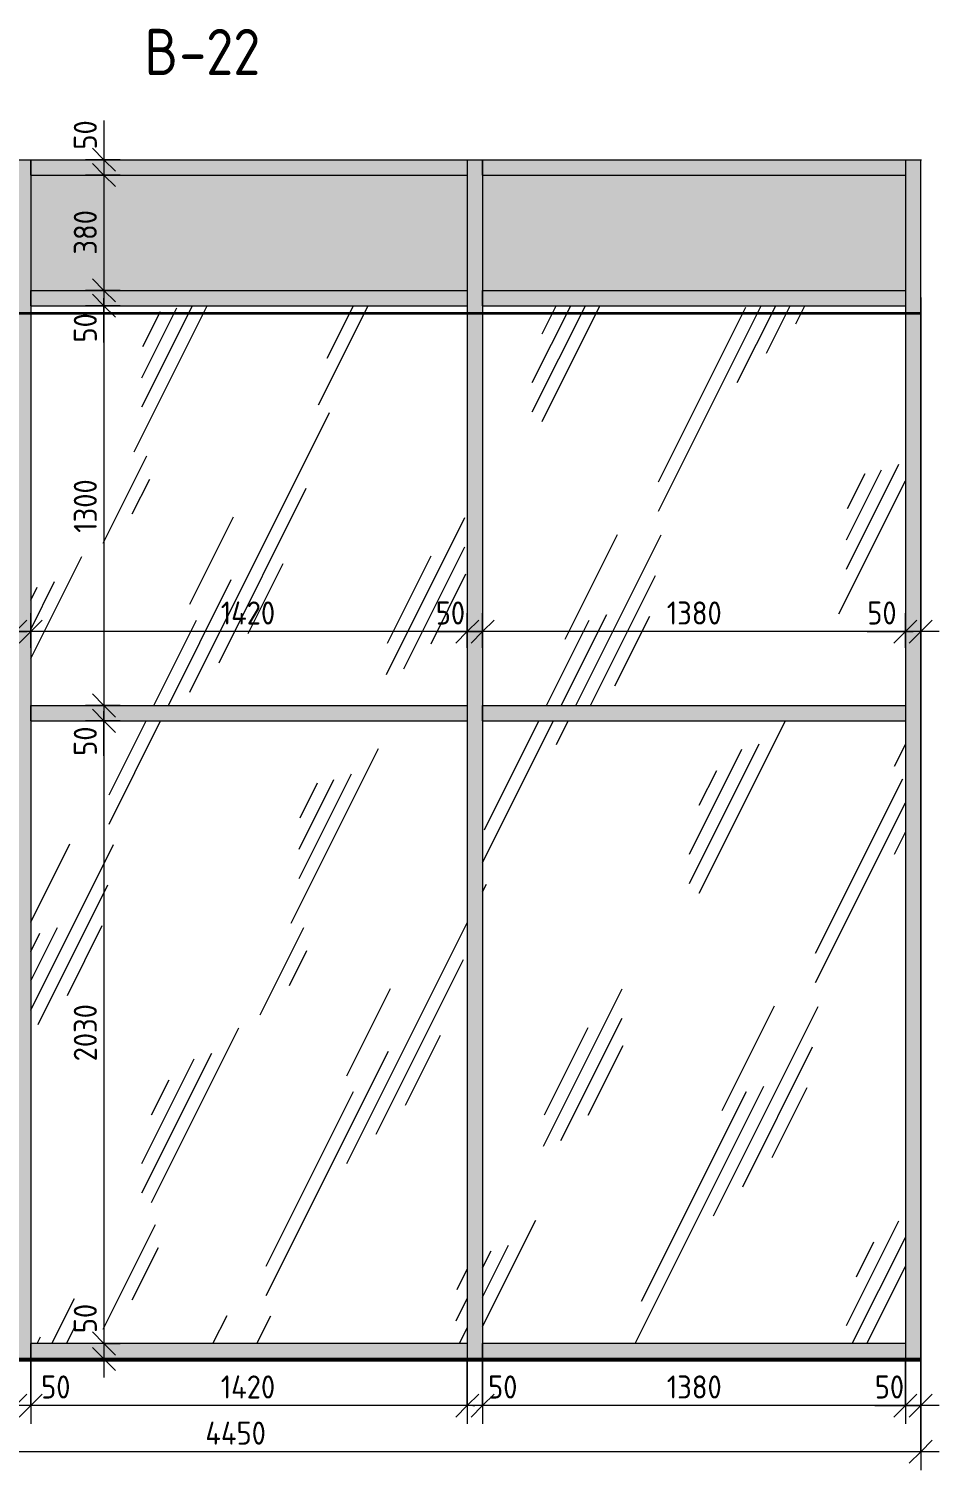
# Model space of a CAD drawing. Header units: millimetres. Extents: x 15267 to 38338, y 3838 to 18333.
# Drawn here: x 27493 to 30454, y 3838 to 8526 of the extents above; entities that cross this region are included whole.
import ezdxf

# ---------------------------------------------------------------- set-up
doc = ezdxf.new("R2010")
doc.units = ezdxf.units.MM
for name, color, linetype, lineweight in [('A-ANNO-DIMS', 7, 'Continuous', 9), ('A-ANNO-DIMS-50', 7, 'Continuous', 9), ('A-FLOR', 7, 'Continuous', 9), ('A-GENM', 7, 'Continuous', 9), ('A-GLAZ-CURT', 7, 'Continuous', 9), ('A-GLAZ-CWMG', 7, 'Continuous', 9), ('A-WALL-PATT', 7, 'Continuous', 9), ('G-ANNO-TEXT', 7, 'Continuous', 9), ('I-WALL', 7, 'Continuous', 9)]:
    doc.layers.add(name, color=color, linetype=linetype, lineweight=lineweight)
doc.layers.add('A-CLNG-FNSH-1', color=7, linetype='Continuous', lineweight=25, true_color=0x3c3c3c)
doc.layers.add('A-FLOR-FNSH-1', color=7, linetype='Continuous', lineweight=25, true_color=0x3c3c3c)
doc.styles.add('GOST Common', font='GOST_Common.ttf', dxfattribs={"width": 0.9, "height": 150})
doc.styles.add('ISOCPEUR', font='isocpeur.ttf', dxfattribs={"width": 0.9, "height": 75})
doc.dimstyles.new('ISO-1_5', dxfattribs={"dimscale": 304.8, "dimtxt": 74.698588, "dimasz": 0.246063, "dimexe": 0.19685, "dimexo": 0, "dimgap": 0, "dimtad": 1, "dimdec": 0, "dimrnd": 10, "dimzin": 0, "dimdsep": 46, "dimtxsty": 'ISOCPEUR', "dimblk1": 'OBLIQUE', "dimblk2": 'OBLIQUE', "dimsah": 1, "dimcen": 0.09, "dimdle": 0.19685, "dimazin": 0, "dimtfac": 1, "dimtdec": 4, "dimtix": 1, "dimtmove": 0, "dimatfit": 3, "dimfxl": 1, "dimtvp": 1, "dimtolj": 1, "dimtzin": 0, "dimarcsym": 2})
doc.dimstyles.new('ISO-1_5_1', dxfattribs={"dimscale": 304.8, "dimtxt": 74.698588, "dimasz": 0.246063, "dimexe": 0.19685, "dimexo": 0, "dimgap": 0, "dimtad": 1, "dimdec": 0, "dimrnd": 10, "dimzin": 0, "dimdsep": 46, "dimtxsty": 'ISOCPEUR', "dimblk1": 'OBLIQUE', "dimblk2": 'OBLIQUE', "dimsah": 1, "dimcen": 0.09, "dimdle": 0.19685, "dimazin": 0, "dimtfac": 1, "dimtdec": 4, "dimtix": 1, "dimtmove": 1, "dimatfit": 3, "dimfxl": 1, "dimtvp": 1, "dimtolj": 1, "dimtzin": 0, "dimarcsym": 2})
pattern_1 = [(63.435, (103522.9, 63.5), (-511.17, 1533.5), [635, -381, 635, -381, -807.8]), (63.435, (103522.9, 63.5), (-511.17, 1533.5), [-2032, 254, -553.8]), (63.435, (103491.2, 95.2), (-511.17, 1533.5), [508, -635, 381, -381, -934.8]), (63.435, (103491.2, 95.2), (-511.17, 1533.5), [-1905, 444.5, -490.3]), (63.435, (103491.2, 190.5), (-511.17, 1533.5), [381, -762, 254, -381, -1061.8]), (63.435, (103491.2, 190.5), (-511.17, 1533.5), [-1778, 571.5, -490.3]), (63.435, (103586.4, 95.2), (-511.17, 1533.5), [381, -762, 317.5, -12809.3]), (63.435, (103681.7, 190.5), (-511.17, 1533.5), [190.5, -952.5, 127, -12999.8]), (63.435, (103522.9, 349.2), (-511.17, 1533.5), [127, -952.5, 127, -508, -1125.3]), (63.435, (103522.9, 349.2), (-511.17, 1533.5), [-1714.5, 317.5, -807.8]), (63.435, (104094.4, 254), (-511.17, 1533.5), [635, -952.5, 762, -503]), (63.435, (104094.4, 158.8), (-511.17, 1533.5), [889, -635, 952.5, -376]), (63.435, (104157.9, 190.5), (-511.17, 1533.5), [1016, -508, 762, -553.8]), (63.435, (104253.2, 285.8), (-511.17, 1533.5), [635, -889, 508, -807.8]), (63.435, (104157.9, 476.2), (-511.17, 1533.5), [317.5, -1270, 381, -871.3]), (63.435, (104348.4, 381), (-511.17, 1533.5), [254, -1270, 254, -1061.8])]

# ---------------------------------------------------------------- blocks, each defined once
blk = doc.blocks.new('Плинтус - Плинтус светлый _сад_-32863600-Отметка 3 - a')
at = {"layer": 'A-GENM'}
for p, q in [((105550, 4200), (105550, 4250)), ((105550, 4250), (105552.3, 4250))]:
    blk.add_line(p, q, dxfattribs=at)
blk = doc.blocks.new('Прямоугольный импост - Импост структурный с накладкой - 160мм Темный-32426886-Отметка 3 - a')
at = {"layer": 'A-GLAZ-CWMG'}
blk.add_hatch(color=256, dxfattribs=at).paths.add_polyline_path([(105500, 8050), (105500, 8100), (104125, 8100), (104125, 8050), (104994, 8050)])
for p, q in [((104125, 8050), (104125, 8100)), ((105500, 8100), (105500, 8050)), ((104125, 8050), (105500, 8050))]:
    blk.add_line(p, q, dxfattribs=at)
blk = doc.blocks.new('Прямоугольный импост - Импост структурный с накладкой - 160мм Темный-30756008-Отметка 3 - a')
at = {"layer": 'A-GLAZ-CWMG'}
blk.add_hatch(color=256, dxfattribs=at).paths.add_polyline_path([(105530.8, 4200), (105549.5, 4200), (105549.5, 6300), (105500, 6300), (105500, 4200), (105530, 4200)])
blk.add_line((105500, 6300), (105500, 4200), dxfattribs=at)
blk = doc.blocks.new('Прямоугольный импост - Импост структурный с накладкой - 160мм Темный-32427021-Отметка 3 - a')
at = {"layer": 'A-GLAZ-CWMG'}
blk.add_hatch(color=256, dxfattribs=at).paths.add_polyline_path([(104075, 8050), (104075, 8100), (102655, 8100), (102655, 8050), (103319.4, 8050)])
for p, q in [((102655, 8050), (102655, 8100)), ((104075, 8100), (104075, 8050)), ((102655, 8050), (104075, 8050))]:
    blk.add_line(p, q, dxfattribs=at)
blk = doc.blocks.new('Системная панель - Стекло - 40мм-32426889-Отметка 3 - a')
at = {"layer": 'A-GLAZ-CURT'}
h = blk.add_hatch(dxfattribs=at)
h.set_pattern_fill('FP_2', color=256, style=0, pattern_type=2)
h.set_pattern_definition(pattern_1)
h.paths.add_polyline_path([(104994, 6325), (105500, 6325), (105500, 7625), (104125, 7625), (104125, 6325), (104435.8, 6325)])
blk = doc.blocks.new('Прямоугольный импост - Импост структурный с накладкой - 160мм Темный-32426303-Отметка 3 - a')
at = {"layer": 'A-GLAZ-CWMG'}
blk.add_hatch(color=256, dxfattribs=at).paths.add_polyline_path([(105510, 6300), (105549.5, 6300), (105549.5, 7650), (105500, 7650), (105500, 6300)])
blk.add_line((105500, 7650), (105500, 6300), dxfattribs=at)
blk = doc.blocks.new('Прямоугольный импост - Импост структурный с накладкой - 160мм Темный-32426887-Отметка 3 - a')
at = {"layer": 'A-GLAZ-CWMG'}
blk.add_hatch(color=256, dxfattribs=at).paths.add_polyline_path([(105500, 6275), (105500, 6325), (104125, 6325), (104125, 6275), (104994, 6275)])
for p, q in [((104125, 6275), (104125, 6325)), ((104125, 6325), (105500, 6325)), ((105500, 6325), (105500, 6275)), ((104125, 6275), (105500, 6275))]:
    blk.add_line(p, q, dxfattribs=at)
blk = doc.blocks.new('Прямоугольный импост - Импост структурный с накладкой - 160мм Темный-32427245-Отметка 3 - a')
at = {"layer": 'A-GLAZ-CWMG'}
blk.add_hatch(color=256, dxfattribs=at).paths.add_polyline_path([(104125, 6300), (104125, 7650), (104075, 7650), (104075, 6300), (104115, 6300)])
for p, q in [((104075, 7650), (104075, 6300)), ((104125, 7650), (104125, 6300))]:
    blk.add_line(p, q, dxfattribs=at)
blk = doc.blocks.new('Системная панель - Стекло - 40мм-32427251-Отметка 3 - a')
at = {"layer": 'A-GLAZ-CURT'}
h = blk.add_hatch(dxfattribs=at)
h.set_pattern_fill('FP_2', color=256, style=0, pattern_type=2)
h.set_pattern_definition(pattern_1)
h.paths.add_polyline_path([(105500, 4250), (105500, 6275), (104125, 6275), (104125, 4250)])
blk = doc.blocks.new('Системная панель - Сэндвич - 40мм-32426891-Отметка 3 - a')
at = {"layer": 'A-GLAZ-CURT'}
blk.add_hatch(color=256, dxfattribs=at).paths.add_polyline_path([(104994, 7675), (105500, 7675), (105500, 8050), (104125, 8050), (104125, 7675), (104435.8, 7675)])
blk = doc.blocks.new('Прямоугольный импост - Импост структурный с накладкой - 160мм Темный-32426407-Отметка 3 - a')
at = {"layer": 'A-GLAZ-CWMG'}
blk.add_hatch(color=256, dxfattribs=at).paths.add_polyline_path([(105500, 7650), (105549.5, 7650), (105549.5, 8100), (105500, 8100), (105500, 7665)])
blk.add_line((105500, 8100), (105500, 7650), dxfattribs=at)
blk = doc.blocks.new('Прямоугольный импост - Импост структурный с накладкой - 160мм Темный-32427249-Отметка 3 - a')
at = {"layer": 'A-GLAZ-CWMG'}
blk.add_hatch(color=256, dxfattribs=at).paths.add_polyline_path([(105500, 4200), (105500, 4250), (104125, 4250), (104125, 4200)])
for p, q in [((104125, 4200), (104125, 4250)), ((105500, 4250), (104125, 4250)), ((105500, 4250), (105500, 4200))]:
    blk.add_line(p, q, dxfattribs=at)
blk = doc.blocks.new('Системная панель - Стекло - 40мм-32427252-Отметка 3 - a')
at = {"layer": 'A-GLAZ-CURT'}
h = blk.add_hatch(dxfattribs=at)
h.set_pattern_fill('FP_2', color=256, style=0, pattern_type=2)
h.set_pattern_definition(pattern_1)
h.paths.add_polyline_path([(104075, 4250), (104075, 6275), (102655, 6275), (102655, 4250), (103319.4, 4250)])
blk = doc.blocks.new('Системная панель - Стекло - 40мм-32427247-Отметка 3 - a')
at = {"layer": 'A-GLAZ-CURT'}
h = blk.add_hatch(dxfattribs=at)
h.set_pattern_fill('FP_2', color=256, style=0, pattern_type=2)
h.set_pattern_definition(pattern_1)
h.paths.add_polyline_path([(103319.4, 6325), (104075, 6325), (104075, 7625), (102655, 7625), (102655, 6325), (102761.1, 6325)])
blk = doc.blocks.new('Системная панель - Сэндвич - 40мм-32427132-Отметка 3 - a')
at = {"layer": 'A-GLAZ-CURT'}
blk.add_hatch(color=256, dxfattribs=at).paths.add_polyline_path([(103319.4, 7675), (104075, 7675), (104075, 8050), (102655, 8050), (102655, 7675), (102761.1, 7675)])
blk = doc.blocks.new('Прямоугольный импост - Импост структурный с накладкой - 160мм Темный-32426293-Отметка 3 - a')
at = {"layer": 'A-GLAZ-CWMG'}
blk.add_hatch(color=256, dxfattribs=at).paths.add_polyline_path([(102655, 7650), (102655, 8100), (102605, 8100), (102605, 7650), (102645, 7650)])
for p, q in [((102605, 8100), (102605, 7650)), ((102655, 8100), (102655, 7650))]:
    blk.add_line(p, q, dxfattribs=at)
blk = doc.blocks.new('Прямоугольный импост - Импост структурный с накладкой - 160мм Темный-32427244-Отметка 3 - a')
at = {"layer": 'A-GLAZ-CWMG'}
blk.add_hatch(color=256, dxfattribs=at).paths.add_polyline_path([(102632.6, 4200), (102655, 4200), (102655, 6300), (102605, 6300), (102605, 6285), (102615, 6285), (102615, 4240), (102605, 4240), (102605, 4202), (102632.6, 4202)])
for p, q in [((102605, 6300), (102605, 6285)), ((102655, 6300), (102655, 4200)), ((102605, 4240), (102605, 4202))]:
    blk.add_line(p, q, dxfattribs=at)
blk = doc.blocks.new('Прямоугольный импост - Импост структурный с накладкой - 160мм Темный-32427022-Отметка 3 - a')
at = {"layer": 'A-GLAZ-CWMG'}
blk.add_hatch(color=256, dxfattribs=at).paths.add_polyline_path([(104075, 6275), (104075, 6325), (102655, 6325), (102655, 6275), (103319.4, 6275)])
for p, q in [((102655, 6275), (102655, 6325)), ((102655, 6325), (104075, 6325)), ((104075, 6325), (104075, 6275)), ((102655, 6275), (104075, 6275))]:
    blk.add_line(p, q, dxfattribs=at)
blk = doc.blocks.new('Прямоугольный импост - Импост структурный с накладкой - 160мм Темный-32427250-Отметка 3 - a')
at = {"layer": 'A-GLAZ-CWMG'}
blk.add_hatch(color=256, dxfattribs=at).paths.add_polyline_path([(103319.4, 4200), (104075, 4200), (104075, 4250), (102655, 4250), (102655, 4200)])
for p, q in [((102655, 4200), (102655, 4250)), ((104075, 4250), (102655, 4250)), ((104075, 4250), (104075, 4200))]:
    blk.add_line(p, q, dxfattribs=at)
blk = doc.blocks.new('Прямоугольный импост - Импост структурный с накладкой - 160мм Темный-30755591-Отметка 3 - a')
at = {"layer": 'A-GLAZ-CWMG'}
blk.add_hatch(color=256, dxfattribs=at).paths.add_polyline_path([(104115, 4200), (104125, 4200), (104125, 6300), (104075, 6300), (104075, 4200), (104085, 4200)])
for p, q in [((104075, 6300), (104075, 4200)), ((104125, 6300), (104125, 4200))]:
    blk.add_line(p, q, dxfattribs=at)
blk = doc.blocks.new('DIMBLOCK58-Отметка 3 - a')
at = {"layer": 'A-ANNO-DIMS-50'}
for p, q in [((27737.4, 8227.5), (27737.4, 8082.7)), ((27737.4, 8160), (27737.4, 8050)), ((27790.5, 8100), (27677.4, 8100)), ((27737.4, 8100), (27790.5, 8100)), ((27737.4, 8082.7), (27737.4, 8075)), ((27790.5, 8050), (27677.4, 8050)), ((27737.4, 8050), (27790.5, 8050))]:
    blk.add_line(p, q, dxfattribs=at)
at = {"layer": 'A-ANNO-DIMS-50', "lineweight": 20}
for p, q in [((27737.4, 8100), (27699.9, 8137.5)), ((27737.4, 8050), (27699.9, 8087.5)), ((27737.4, 8100), (27774.9, 8062.5)), ((27737.4, 8050), (27774.9, 8012.5))]:
    blk.add_line(p, q, dxfattribs=at)
at = {"layer": 'A-ANNO-DIMS-50', "color": 0, "insert": (27639.5, 8132.7), "char_height": 75, "width": 113.772, "attachment_point": 1, "rotation": 90, "line_spacing_factor": 1.149209, "style": 'ISOCPEUR'}
blk.add_mtext('50', dxfattribs=at)
blk = doc.blocks.new('_Oblique')
at = {"color": 0, "linetype": 'ByBlock', "lineweight": -2}
blk.add_line((-0.5, -0.5), (0.5, 0.5), dxfattribs=at)
blk = doc.blocks.new('DIMBLOCK59-Отметка 3 - a')
at = {"layer": 'A-ANNO-DIMS-50', "lineweight": 20}
for p, q in [((27737.4, 8050), (27699.9, 8087.5)), ((27737.4, 8050), (27774.9, 8012.5)), ((27737.4, 7675), (27699.9, 7712.5)), ((27737.4, 7675), (27774.9, 7637.5))]:
    blk.add_line(p, q, dxfattribs=at)
at = {"layer": 'A-ANNO-DIMS-50'}
for p, q in [((27790.5, 8050), (27677.4, 8050)), ((27737.4, 8050), (27737.4, 7675)), ((27737.4, 8050), (27790.5, 8050)), ((27790.5, 7675), (27677.4, 7675)), ((27737.4, 7675), (27790.5, 7675))]:
    blk.add_line(p, q, dxfattribs=at)
at = {"layer": 'A-ANNO-DIMS-50', "color": 0, "insert": (27639.5, 7791.4), "char_height": 75, "width": 170.658, "attachment_point": 1, "rotation": 90, "line_spacing_factor": 1.149209, "style": 'ISOCPEUR'}
blk.add_mtext('380', dxfattribs=at)
blk = doc.blocks.new('DIMBLOCK60-Отметка 3 - a')
at = {"layer": 'A-ANNO-DIMS-50', "lineweight": 20}
for p, q in [((27737.4, 7675), (27699.9, 7712.5)), ((27737.4, 7625), (27699.9, 7662.5)), ((27737.4, 7675), (27774.9, 7637.5)), ((27737.4, 7625), (27774.9, 7587.5))]:
    blk.add_line(p, q, dxfattribs=at)
at = {"layer": 'A-ANNO-DIMS-50'}
for p, q in [((27790.5, 7675), (27677.4, 7675)), ((27737.4, 7675), (27737.4, 7625)), ((27737.4, 7675), (27790.5, 7675)), ((27737.4, 7650.1), (27737.4, 7650)), ((27737.4, 7505.3), (27737.4, 7650.1)), ((27790.5, 7625), (27677.4, 7625)), ((27737.4, 7625), (27790.5, 7625))]:
    blk.add_line(p, q, dxfattribs=at)
at = {"layer": 'A-ANNO-DIMS-50', "color": 0, "insert": (27639.5, 7505.3), "char_height": 75, "width": 113.772, "attachment_point": 1, "rotation": 90, "line_spacing_factor": 1.149209, "style": 'ISOCPEUR'}
blk.add_mtext('50', dxfattribs=at)
blk = doc.blocks.new('DIMBLOCK61-Отметка 3 - a')
at = {"layer": 'A-ANNO-DIMS-50', "lineweight": 20}
for p, q in [((27737.4, 7625), (27699.9, 7662.5)), ((27737.4, 7625), (27774.9, 7587.5)), ((27737.4, 6325), (27699.9, 6362.5)), ((27737.4, 6325), (27774.9, 6287.5))]:
    blk.add_line(p, q, dxfattribs=at)
at = {"layer": 'A-ANNO-DIMS-50'}
for p, q in [((27790.5, 7625), (27677.4, 7625)), ((27737.4, 7625), (27737.4, 6325)), ((27737.4, 7625), (27790.5, 7625)), ((27790.5, 6325), (27677.4, 6325)), ((27737.4, 6325), (27790.5, 6325))]:
    blk.add_line(p, q, dxfattribs=at)
at = {"layer": 'A-ANNO-DIMS-50', "color": 0, "insert": (27639.5, 6886.7), "char_height": 75, "width": 212.029, "attachment_point": 1, "rotation": 90, "line_spacing_factor": 1.149209, "style": 'ISOCPEUR'}
blk.add_mtext('1300', dxfattribs=at)
blk = doc.blocks.new('DIMBLOCK62-Отметка 3 - a')
at = {"layer": 'A-ANNO-DIMS-50', "lineweight": 20}
for p, q in [((27737.4, 6325), (27699.9, 6362.5)), ((27737.4, 6275), (27699.9, 6312.5)), ((27737.4, 6325), (27774.9, 6287.5)), ((27737.4, 6275), (27774.9, 6237.5))]:
    blk.add_line(p, q, dxfattribs=at)
at = {"layer": 'A-ANNO-DIMS-50'}
for p, q in [((27790.5, 6325), (27677.4, 6325)), ((27737.4, 6325), (27737.4, 6275)), ((27737.4, 6325), (27790.5, 6325)), ((27737.4, 6306.1), (27737.4, 6300)), ((27737.4, 6161.3), (27737.4, 6306.1)), ((27790.5, 6275), (27677.4, 6275)), ((27737.4, 6275), (27790.5, 6275))]:
    blk.add_line(p, q, dxfattribs=at)
at = {"layer": 'A-ANNO-DIMS-50', "color": 0, "insert": (27639.5, 6161.3), "char_height": 75, "width": 113.772, "attachment_point": 1, "rotation": 90, "line_spacing_factor": 1.149209, "style": 'ISOCPEUR'}
blk.add_mtext('50', dxfattribs=at)
blk = doc.blocks.new('DIMBLOCK63-Отметка 3 - a')
at = {"layer": 'A-ANNO-DIMS-50', "lineweight": 20}
for p, q in [((27737.4, 6275), (27699.9, 6312.5)), ((27737.4, 6275), (27774.9, 6237.5)), ((27737.4, 4250), (27699.9, 4287.5)), ((27737.4, 4250), (27774.9, 4212.5))]:
    blk.add_line(p, q, dxfattribs=at)
at = {"layer": 'A-ANNO-DIMS-50'}
for p, q in [((27790.5, 6275), (27677.4, 6275)), ((27737.4, 6275), (27737.4, 4250)), ((27737.4, 6275), (27790.5, 6275)), ((27790.5, 4250), (27677.4, 4250)), ((27737.4, 4250), (27790.5, 4250))]:
    blk.add_line(p, q, dxfattribs=at)
at = {"layer": 'A-ANNO-DIMS-50', "color": 0, "insert": (27639.5, 5167.7), "char_height": 75, "width": 227.543, "attachment_point": 1, "rotation": 90, "line_spacing_factor": 1.149209, "style": 'ISOCPEUR'}
blk.add_mtext('2030', dxfattribs=at)
blk = doc.blocks.new('DIMBLOCK64-Отметка 3 - a')
at = {"layer": 'A-ANNO-DIMS-50'}
for p, q in [((27737.4, 4378.4), (27737.4, 4233.6)), ((27790.5, 4250), (27677.4, 4250)), ((27737.4, 4250), (27737.4, 4140)), ((27737.4, 4250), (27790.5, 4250)), ((27737.4, 4233.6), (27737.4, 4225)), ((27790.5, 4200), (27677.4, 4200)), ((27737.4, 4200), (27790.5, 4200))]:
    blk.add_line(p, q, dxfattribs=at)
at = {"layer": 'A-ANNO-DIMS-50', "lineweight": 20}
for p, q in [((27737.4, 4250), (27699.9, 4287.5)), ((27737.4, 4200), (27699.9, 4237.5)), ((27737.4, 4250), (27774.9, 4212.5)), ((27737.4, 4200), (27774.9, 4162.5))]:
    blk.add_line(p, q, dxfattribs=at)
at = {"layer": 'A-ANNO-DIMS-50', "color": 0, "insert": (27639.5, 4283.6), "char_height": 75, "width": 113.772, "attachment_point": 1, "rotation": 90, "line_spacing_factor": 1.149209, "style": 'ISOCPEUR'}
blk.add_mtext('50', dxfattribs=at)
blk = doc.blocks.new('DIMBLOCK65-Отметка 3 - a')
at = {"layer": 'A-ANNO-DIMS-50'}
for p, q in [((30344.5, 4200), (30344.5, 3988.3)), ((30344.5, 4048.3), (30344.5, 4200)), ((30394.5, 4200), (30394.5, 3988.3)), ((30394.5, 4048.3), (30394.5, 4200)), ((30244.9, 4048.3), (30389.7, 4048.3)), ((30454.5, 4048.3), (30344.5, 4048.3)), ((30389.7, 4048.3), (30369.5, 4048.3))]:
    blk.add_line(p, q, dxfattribs=at)
at = {"layer": 'A-ANNO-DIMS-50', "lineweight": 20}
for p, q in [((30344.5, 4048.3), (30382, 4085.8)), ((30394.5, 4048.3), (30432, 4085.8)), ((30344.5, 4048.3), (30307, 4010.8)), ((30394.5, 4048.3), (30357, 4010.8))]:
    blk.add_line(p, q, dxfattribs=at)
at = {"layer": 'A-ANNO-DIMS-50', "color": 0, "insert": (30244.9, 4146.2), "char_height": 75, "width": 113.772, "attachment_point": 1, "line_spacing_factor": 1.149209, "style": 'ISOCPEUR'}
blk.add_mtext('50', dxfattribs=at)
blk = doc.blocks.new('DIMBLOCK66-Отметка 3 - a')
at = {"layer": 'A-ANNO-DIMS-50'}
for p, q in [((28969.5, 4200), (28969.5, 3988.3)), ((28969.5, 4048.3), (28969.5, 4200)), ((30344.5, 4200), (30344.5, 3988.3)), ((30344.5, 4048.3), (30344.5, 4200)), ((30344.5, 4048.3), (28969.5, 4048.3))]:
    blk.add_line(p, q, dxfattribs=at)
at = {"layer": 'A-ANNO-DIMS-50', "lineweight": 20}
for p, q in [((28969.5, 4048.3), (29007, 4085.8)), ((30344.5, 4048.3), (30382, 4085.8)), ((28969.5, 4048.3), (28932, 4010.8)), ((30344.5, 4048.3), (30307, 4010.8))]:
    blk.add_line(p, q, dxfattribs=at)
at = {"layer": 'A-ANNO-DIMS-50', "color": 0, "insert": (29568.6, 4146.2), "char_height": 75, "width": 212.029, "attachment_point": 1, "line_spacing_factor": 1.149209, "style": 'ISOCPEUR'}
blk.add_mtext('1380', dxfattribs=at)
blk = doc.blocks.new('DIMBLOCK67-Отметка 3 - a')
at = {"layer": 'A-ANNO-DIMS-50'}
for p, q in [((28919.5, 4200), (28919.5, 3988.3)), ((28919.5, 4048.3), (28919.5, 4200)), ((28969.5, 4200), (28969.5, 3988.3)), ((28969.5, 4048.3), (28969.5, 4200)), ((28969.5, 4048.3), (28919.5, 4048.3)), ((28937.1, 4048.3), (28944.5, 4048.3)), ((29081.9, 4048.3), (28937.1, 4048.3))]:
    blk.add_line(p, q, dxfattribs=at)
at = {"layer": 'A-ANNO-DIMS-50', "lineweight": 20}
for p, q in [((28919.5, 4048.3), (28957, 4085.8)), ((28969.5, 4048.3), (29007, 4085.8)), ((28919.5, 4048.3), (28882, 4010.8)), ((28969.5, 4048.3), (28932, 4010.8))]:
    blk.add_line(p, q, dxfattribs=at)
at = {"layer": 'A-ANNO-DIMS-50', "color": 0, "insert": (28987.1, 4146.2), "char_height": 75, "width": 113.772, "attachment_point": 1, "line_spacing_factor": 1.149209, "style": 'ISOCPEUR'}
blk.add_mtext('50', dxfattribs=at)
blk = doc.blocks.new('DIMBLOCK68-Отметка 3 - a')
at = {"layer": 'A-ANNO-DIMS-50'}
for p, q in [((27499.5, 4200), (27499.5, 3988.3)), ((27499.5, 4048.3), (27499.5, 4200)), ((28919.5, 4200), (28919.5, 3988.3)), ((28919.5, 4048.3), (28919.5, 4200)), ((28919.5, 4048.3), (27499.5, 4048.3))]:
    blk.add_line(p, q, dxfattribs=at)
at = {"layer": 'A-ANNO-DIMS-50', "lineweight": 20}
for p, q in [((27499.5, 4048.3), (27537, 4085.8)), ((28919.5, 4048.3), (28957, 4085.8)), ((27499.5, 4048.3), (27462, 4010.8)), ((28919.5, 4048.3), (28882, 4010.8))]:
    blk.add_line(p, q, dxfattribs=at)
at = {"layer": 'A-ANNO-DIMS-50', "color": 0, "insert": (28117.6, 4146.2), "char_height": 75, "width": 220.648, "attachment_point": 1, "line_spacing_factor": 1.149209, "style": 'ISOCPEUR'}
blk.add_mtext('1420', dxfattribs=at)
blk = doc.blocks.new('DIMBLOCK69-Отметка 3 - a')
at = {"layer": 'A-ANNO-DIMS-50'}
for p, q in [((27449.5, 4200), (27449.5, 3988.3)), ((27449.5, 4048.3), (27449.5, 4200)), ((27499.5, 4200), (27499.5, 3988.3)), ((27499.5, 4048.3), (27499.5, 4200)), ((27499.5, 4048.3), (27449.5, 4048.3)), ((27483.3, 4048.3), (27474.5, 4048.3)), ((27628.1, 4048.3), (27483.3, 4048.3))]:
    blk.add_line(p, q, dxfattribs=at)
at = {"layer": 'A-ANNO-DIMS-50', "lineweight": 20}
for p, q in [((27449.5, 4048.3), (27487, 4085.8)), ((27499.5, 4048.3), (27537, 4085.8)), ((27449.5, 4048.3), (27412, 4010.8)), ((27499.5, 4048.3), (27462, 4010.8))]:
    blk.add_line(p, q, dxfattribs=at)
at = {"layer": 'A-ANNO-DIMS-50', "color": 0, "insert": (27533.3, 4146.2), "char_height": 75, "width": 113.772, "attachment_point": 1, "line_spacing_factor": 1.149209, "style": 'ISOCPEUR'}
blk.add_mtext('50', dxfattribs=at)
blk = doc.blocks.new('DIMBLOCK74-Отметка 3 - a')
at = {"layer": 'A-ANNO-DIMS-50'}
for p, q in [((25944.5, 4200), (25944.5, 3838.1)), ((25944.5, 3898.1), (25944.5, 4200)), ((30394.5, 4200), (30394.5, 3838.1)), ((30394.5, 3898.1), (30394.5, 4200)), ((30454.5, 3898.1), (25884.5, 3898.1))]:
    blk.add_line(p, q, dxfattribs=at)
at = {"layer": 'A-ANNO-DIMS-50', "lineweight": 20}
for p, q in [((25944.5, 3898.1), (25907, 3860.6)), ((25944.5, 3898.1), (25982, 3935.6)), ((30394.5, 3898.1), (30357, 3860.6)), ((30394.5, 3898.1), (30432, 3935.6))]:
    blk.add_line(p, q, dxfattribs=at)
at = {"layer": 'A-ANNO-DIMS-50', "color": 0, "insert": (28067.5, 3996.1), "char_height": 75, "width": 244.782, "attachment_point": 1, "line_spacing_factor": 1.149209, "style": 'ISOCPEUR'}
blk.add_mtext('4450', dxfattribs=at)
blk = doc.blocks.new('DIMBLOCK76-Отметка 3 - a')
at = {"layer": 'A-ANNO-DIMS-50'}
for p, q in [((30344.5, 6512.3), (30344.5, 6625.3)), ((30394.5, 6512.3), (30394.5, 6625.3)), ((30220.5, 6565.3), (30365.3, 6565.3)), ((30454.5, 6565.3), (30344.5, 6565.3)), ((30344.5, 6565.3), (30344.5, 6512.3)), ((30365.3, 6565.3), (30369.5, 6565.3)), ((30394.5, 6565.3), (30394.5, 6512.3))]:
    blk.add_line(p, q, dxfattribs=at)
at = {"layer": 'A-ANNO-DIMS-50', "lineweight": 20}
for p, q in [((30344.5, 6565.3), (30307, 6527.8)), ((30344.5, 6565.3), (30382, 6602.8)), ((30394.5, 6565.3), (30357, 6527.8)), ((30394.5, 6565.3), (30432, 6602.8))]:
    blk.add_line(p, q, dxfattribs=at)
at = {"layer": 'A-ANNO-DIMS-50', "color": 0, "insert": (30220.5, 6663.3), "char_height": 75, "width": 113.772, "attachment_point": 1, "line_spacing_factor": 1.149209, "style": 'ISOCPEUR'}
blk.add_mtext('50', dxfattribs=at)
blk = doc.blocks.new('DIMBLOCK77-Отметка 3 - a')
at = {"layer": 'A-ANNO-DIMS-50'}
for p, q in [((28969.5, 6512.3), (28969.5, 6625.3)), ((30344.5, 6512.3), (30344.5, 6625.3)), ((30344.5, 6565.3), (28969.5, 6565.3)), ((28969.5, 6565.3), (28969.5, 6512.3)), ((30344.5, 6565.3), (30344.5, 6512.3))]:
    blk.add_line(p, q, dxfattribs=at)
at = {"layer": 'A-ANNO-DIMS-50', "lineweight": 20}
for p, q in [((28969.5, 6565.3), (28932, 6527.8)), ((28969.5, 6565.3), (29007, 6602.8)), ((30344.5, 6565.3), (30307, 6527.8)), ((30344.5, 6565.3), (30382, 6602.8))]:
    blk.add_line(p, q, dxfattribs=at)
at = {"layer": 'A-ANNO-DIMS-50', "color": 0, "insert": (29568.6, 6663.3), "char_height": 75, "width": 212.029, "attachment_point": 1, "line_spacing_factor": 1.149209, "style": 'ISOCPEUR'}
blk.add_mtext('1380', dxfattribs=at)
blk = doc.blocks.new('DIMBLOCK78-Отметка 3 - a')
at = {"layer": 'A-ANNO-DIMS-50'}
for p, q in [((28919.5, 6512.3), (28919.5, 6625.3)), ((28969.5, 6512.3), (28969.5, 6625.3)), ((28816.9, 6565.3), (28961.7, 6565.3)), ((28969.5, 6565.3), (28919.5, 6565.3)), ((28919.5, 6565.3), (28919.5, 6512.3)), ((28961.7, 6565.3), (28944.5, 6565.3)), ((28969.5, 6565.3), (28969.5, 6512.3))]:
    blk.add_line(p, q, dxfattribs=at)
at = {"layer": 'A-ANNO-DIMS-50', "lineweight": 20}
for p, q in [((28919.5, 6565.3), (28882, 6527.8)), ((28919.5, 6565.3), (28957, 6602.8)), ((28969.5, 6565.3), (28932, 6527.8)), ((28969.5, 6565.3), (29007, 6602.8))]:
    blk.add_line(p, q, dxfattribs=at)
at = {"layer": 'A-ANNO-DIMS-50', "color": 0, "insert": (28816.9, 6663.3), "char_height": 75, "width": 113.772, "attachment_point": 1, "line_spacing_factor": 1.149209, "style": 'ISOCPEUR'}
blk.add_mtext('50', dxfattribs=at)
blk = doc.blocks.new('DIMBLOCK79-Отметка 3 - a')
at = {"layer": 'A-ANNO-DIMS-50'}
for p, q in [((27499.5, 6512.3), (27499.5, 6625.3)), ((28919.5, 6512.3), (28919.5, 6625.3)), ((28919.5, 6565.3), (27499.5, 6565.3)), ((27499.5, 6565.3), (27499.5, 6512.3)), ((28919.5, 6565.3), (28919.5, 6512.3))]:
    blk.add_line(p, q, dxfattribs=at)
at = {"layer": 'A-ANNO-DIMS-50', "lineweight": 20}
for p, q in [((27499.5, 6565.3), (27462, 6527.8)), ((27499.5, 6565.3), (27537, 6602.8)), ((28919.5, 6565.3), (28882, 6527.8)), ((28919.5, 6565.3), (28957, 6602.8))]:
    blk.add_line(p, q, dxfattribs=at)
at = {"layer": 'A-ANNO-DIMS-50', "color": 0, "insert": (28117.6, 6663.3), "char_height": 75, "width": 220.648, "attachment_point": 1, "line_spacing_factor": 1.149209, "style": 'ISOCPEUR'}
blk.add_mtext('1420', dxfattribs=at)
blk = doc.blocks.new('DIMBLOCK80-Отметка 3 - a')
at = {"layer": 'A-ANNO-DIMS-50'}
for p, q in [((27449.5, 6512.3), (27449.5, 6625.3)), ((27499.5, 6512.3), (27499.5, 6625.3)), ((27343.4, 6565.3), (27488.2, 6565.3)), ((27499.5, 6565.3), (27449.5, 6565.3)), ((27449.5, 6565.3), (27449.5, 6512.3)), ((27488.2, 6565.3), (27474.5, 6565.3)), ((27499.5, 6565.3), (27499.5, 6512.3))]:
    blk.add_line(p, q, dxfattribs=at)
at = {"layer": 'A-ANNO-DIMS-50', "lineweight": 20}
for p, q in [((27449.5, 6565.3), (27412, 6527.8)), ((27449.5, 6565.3), (27487, 6602.8)), ((27499.5, 6565.3), (27462, 6527.8)), ((27499.5, 6565.3), (27537, 6602.8))]:
    blk.add_line(p, q, dxfattribs=at)
at = {"layer": 'A-ANNO-DIMS-50', "color": 0, "insert": (27343.4, 6663.3), "char_height": 75, "width": 113.772, "attachment_point": 1, "line_spacing_factor": 1.149209, "style": 'ISOCPEUR'}
blk.add_mtext('50', dxfattribs=at)

msp = doc.modelspace()

# ---------------------------------------------------------------- hatches: boundary and pattern name
at = {"layer": 'A-WALL-PATT'}
msp.add_hatch(color=256, dxfattribs=at).paths.add_polyline_path([(30396.8, 4250), (30396.8, 7650), (30394.5, 7650), (30394.5, 4250)])

# ---------------------------------------------------------------- linework, layer by layer
at = {"layer": 'A-CLNG-FNSH-1'}
for p, q in [((30396.8, 7601), (25930.9, 7601)), ((25930.9, 7600), (30396.8, 7600))]:
    msp.add_line(p, q, dxfattribs=at)
at = {"layer": 'A-FLOR'}
msp.add_line((25930.9, 8100), (30396.8, 8100), dxfattribs=at)
at = {"layer": 'A-FLOR-FNSH-1'}
for p, q in [((30396.8, 4200), (25930.9, 4200)), ((25930.9, 4195), (30396.8, 4195))]:
    msp.add_line(p, q, dxfattribs=at)
at = {"layer": 'I-WALL'}
for p, q in [((30394, 8100), (30394, 4200)), ((30396.8, 7650), (30394.5, 7650)), ((30394.5, 7650), (30394.5, 4200))]:
    msp.add_line(p, q, dxfattribs=at)

# ---------------------------------------------------------------- block references
at = {"layer": 'A-GENM'}
msp.add_blockref('Плинтус - Плинтус светлый _сад_-32863600-Отметка 3 - a', (-75155.5, 0), dxfattribs=at)
at = {"layer": 'A-GLAZ-CURT'}
for name in ['Системная панель - Сэндвич - 40мм-32427132-Отметка 3 - a', 'Системная панель - Сэндвич - 40мм-32426891-Отметка 3 - a', 'Системная панель - Стекло - 40мм-32427247-Отметка 3 - a', 'Системная панель - Стекло - 40мм-32426889-Отметка 3 - a', 'Системная панель - Стекло - 40мм-32427252-Отметка 3 - a', 'Системная панель - Стекло - 40мм-32427251-Отметка 3 - a']:
    msp.add_blockref(name, (-75155.5, 0), dxfattribs=at)
at = {"layer": 'A-GLAZ-CWMG'}
for name, p in [('Прямоугольный импост - Импост структурный с накладкой - 160мм Темный-32426293-Отметка 3 - a', (-75155.5, 0)), ('Прямоугольный импост - Импост структурный с накладкой - 160мм Темный-32427021-Отметка 3 - a', (-75155.5, 0)), ('Прямоугольный импост - Импост структурный с накладкой - 160мм Темный-32426293-Отметка 3 - a', (-73685.5, 0)), ('Прямоугольный импост - Импост структурный с накладкой - 160мм Темный-32426886-Отметка 3 - a', (-75155.5, 0)), ('Прямоугольный импост - Импост структурный с накладкой - 160мм Темный-32426407-Отметка 3 - a', (-75155.5, 0)), ('Прямоугольный импост - Импост структурный с накладкой - 160мм Темный-32427245-Отметка 3 - a', (-76625.5, 0)), ('Прямоугольный импост - Импост структурный с накладкой - 160мм Темный-32427022-Отметка 3 - a', (-75155.5, 1350)), ('Прямоугольный импост - Импост структурный с накладкой - 160мм Темный-32427245-Отметка 3 - a', (-75155.5, 0)), ('Прямоугольный импост - Импост структурный с накладкой - 160мм Темный-32426887-Отметка 3 - a', (-75155.5, 1350)), ('Прямоугольный импост - Импост структурный с накладкой - 160мм Темный-32426303-Отметка 3 - a', (-75155.5, 0)), ('Прямоугольный импост - Импост структурный с накладкой - 160мм Темный-32427244-Отметка 3 - a', (-75155.5, 0)), ('Прямоугольный импост - Импост структурный с накладкой - 160мм Темный-32427022-Отметка 3 - a', (-75155.5, 0)), ('Прямоугольный импост - Импост структурный с накладкой - 160мм Темный-30755591-Отметка 3 - a', (-75155.5, 0)), ('Прямоугольный импост - Импост структурный с накладкой - 160мм Темный-32426887-Отметка 3 - a', (-75155.5, 0)), ('Прямоугольный импост - Импост структурный с накладкой - 160мм Темный-30756008-Отметка 3 - a', (-75155.5, 0)), ('Прямоугольный импост - Импост структурный с накладкой - 160мм Темный-32427250-Отметка 3 - a', (-75155.5, 0)), ('Прямоугольный импост - Импост структурный с накладкой - 160мм Темный-32427249-Отметка 3 - a', (-75155.5, 0))]:
    msp.add_blockref(name, p, dxfattribs=at)

# ---------------------------------------------------------------- texts
at = {"layer": 'G-ANNO-TEXT', "char_height": 150, "attachment_point": 1, "style": 'GOST Common'}
for s, insert, width in [('\\fGOST Common|b0|i0|c204|p34|;\\W.9;В', (27869.5, 8525.5), 137.089), ('-22', (27982.6, 8525.5), 346.329)]:
    msp.add_mtext(s, dxfattribs=dict(at, insert=insert, width=width))

# ---------------------------------------------------------------- dimensions: what is measured, and where the dimension line sits
at = {"layer": 'A-ANNO-DIMS'}
for base, p1, p2, picture, middle in [((27737.4, 8050), (27790.5, 8100), (27790.5, 8050), 'DIMBLOCK58-Отметка 3 - a', (27689.5, 8189.6)), ((27737.4, 7625), (27790.5, 7675), (27790.5, 7625), 'DIMBLOCK60-Отметка 3 - a', (27689.5, 7562.2)), ((27737.4, 6275), (27790.5, 6325), (27790.5, 6275), 'DIMBLOCK62-Отметка 3 - a', (27689.5, 6218.2)), ((27737.4, 4200), (27790.5, 4250), (27790.5, 4200), 'DIMBLOCK64-Отметка 3 - a', (27689.5, 4340.5))]:
    dim = msp.add_linear_dim(base=base, p1=p1, p2=p2, angle=90, dimstyle='ISO-1_5_1', override={"dimpost": '<>', "dimfxl": 50}, dxfattribs=at)
    dim.commit()
    dim.dimension.update_dxf_attribs({"geometry": picture, "text_midpoint": middle, "dimtype": 160, "text_rotation": 90})
for base, p1, p2, override, picture, middle in [((27737.4, 7675), (27790.5, 8050), (27790.5, 7675), {"dimpost": '<>', "dimfxl": 375}, 'DIMBLOCK59-Отметка 3 - a', (27699.9, 7862.5)), ((27737.4, 6325), (27790.5, 7625), (27790.5, 6325), {"dimpost": '<>', "dimfxl": 1300}, 'DIMBLOCK61-Отметка 3 - a', (27699.9, 6975)), ((27737.4, 4250), (27790.5, 6275), (27790.5, 4250), {"dimpost": '<>', "dimfxl": 2025}, 'DIMBLOCK63-Отметка 3 - a', (27699.9, 5262.5))]:
    dim = msp.add_linear_dim(base=base, p1=p1, p2=p2, angle=90, dimstyle='ISO-1_5', override=override, dxfattribs=at)
    dim.commit()
    dim.dimension.update_dxf_attribs({"geometry": picture, "text_midpoint": middle})
for base, p1, p2, picture, middle in [((27449.5, 6565.3), (27499.5, 6512.3), (27449.5, 6512.3), 'DIMBLOCK80-Отметка 3 - a', (27400.3, 6613.3)), ((28919.5, 6565.3), (28969.5, 6512.3), (28919.5, 6512.3), 'DIMBLOCK78-Отметка 3 - a', (28873.8, 6613.3)), ((30344.5, 6565.3), (30394.5, 6512.3), (30344.5, 6512.3), 'DIMBLOCK76-Отметка 3 - a', (30277.3, 6613.3)), ((27449.5, 4048.3), (27499.5, 4200), (27449.5, 4200), 'DIMBLOCK69-Отметка 3 - a', (27590.1, 4096.2)), ((28919.5, 4048.3), (28969.5, 4200), (28919.5, 4200), 'DIMBLOCK67-Отметка 3 - a', (29044, 4096.2)), ((30344.5, 4048.3), (30394.5, 4200), (30344.5, 4200), 'DIMBLOCK65-Отметка 3 - a', (30301.8, 4096.2))]:
    dim = msp.add_linear_dim(base=base, p1=p1, p2=p2, dimstyle='ISO-1_5_1', override={"dimpost": '<>', "dimfxl": 50}, dxfattribs=at)
    dim.commit()
    dim.dimension.update_dxf_attribs({"geometry": picture, "text_midpoint": middle, "dimtype": 160})
for base, p1, p2, override, picture, middle in [((27499.5, 6565.3), (28919.5, 6512.3), (27499.5, 6512.3), {"dimpost": '<>', "dimfxl": 1420}, 'DIMBLOCK79-Отметка 3 - a', (28209.5, 6602.8)), ((28969.5, 6565.3), (30344.5, 6512.3), (28969.5, 6512.3), {"dimpost": '<>', "dimfxl": 1375}, 'DIMBLOCK77-Отметка 3 - a', (29657, 6602.8)), ((25944.5, 3898.1), (30394.5, 4200), (25944.5, 4200), {"dimpost": '<>', "dimfxl": 4449.999982}, 'DIMBLOCK74-Отметка 3 - a', (28169.5, 3935.6)), ((27499.5, 4048.3), (28919.5, 4200), (27499.5, 4200), {"dimpost": '<>', "dimfxl": 1420}, 'DIMBLOCK68-Отметка 3 - a', (28209.5, 4085.8)), ((28969.5, 4048.3), (30344.5, 4200), (28969.5, 4200), {"dimpost": '<>', "dimfxl": 1375}, 'DIMBLOCK66-Отметка 3 - a', (29657, 4085.8))]:
    dim = msp.add_linear_dim(base=base, p1=p1, p2=p2, dimstyle='ISO-1_5', override=override, dxfattribs=at)
    dim.commit()
    dim.dimension.update_dxf_attribs({"geometry": picture, "text_midpoint": middle})

doc.saveas('drawing.dxf')
